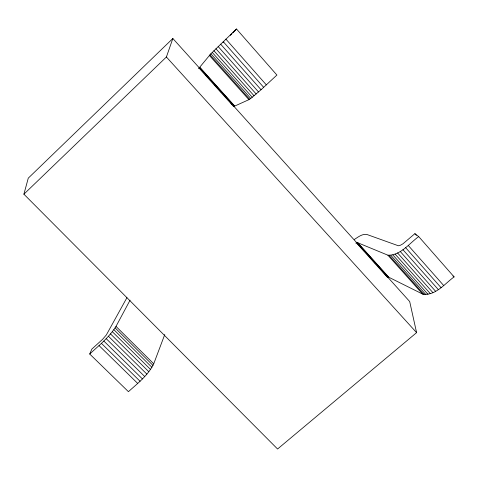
<?xml version="1.0" encoding="UTF-8"?>
<svg xmlns="http://www.w3.org/2000/svg" width="478" height="478" viewBox="0 0 478 478"><rect width="100%" height="100%" fill="white"/><g stroke="black" fill="none" stroke-linecap="round" stroke-linejoin="round"><path stroke-width="0.72" d="M387.7 277.121L409.688 301.54L416.589 332.64L277.575 449.009L23.9 194.193L28.268 178.151L172.851 38.491L199.332 67.906M23.9 194.193L166.404 56.996L172.851 38.491M126.927 297.686L106.325 334.97L102.591 339.308L91.86 349.089L89.715 354.019L128.421 391.673C137.682 383.338 148.174 375.266 153.731 363.782L164.773 334.51M89.715 354.019C99.036 345.451 109.181 337.235 115.999 326.396L130.058 300.196M236.485 28.991L210.87 53.763L199.015 68.079L233.664 106.552L248.907 99.663L250.759 98.45L261.06 89.733L276.911 75.052L236.485 28.991L232.852 32.898M198.549 68.545L199.015 68.079M223.041 42.273L223.847 41.484M230.253 35.378L231.812 33.89M355.793 243.111L356.403 242.866L387.347 277.228L388.769 277.228L422.642 294.084C435.339 296.175 444.994 283.448 454.1 276.905L418.704 236.586L414.898 233.664L402.942 243.81L400.361 245.28L398.377 245.77L366.584 234.369C362.007 233.832 358.028 237.148 354.371 239.442M356.403 242.866L357.723 242.74L387.885 255.186C400.504 255.682 409.455 243.2 418.704 236.586M453.001 276.003L454.1 276.905M101.426 343.371L140.084 381.271M99.042 345.588L137.724 383.446M106.176 338.627L144.714 376.527M103.828 341.029L142.438 378.94M110.472 333.889L148.801 371.699M108.41 336.225L146.854 374.095M115.102 327.89L152.99 365.407M113.86 329.671L151.908 367.301M112.306 331.684L150.498 369.416M115.999 326.396L153.731 363.782M166.404 56.996L416.589 332.64M199.798 67.267L234.567 105.901M357.723 242.74L388.769 277.228M199.649 67.434L234.375 106.014M357.383 242.675L388.393 277.121M199.386 67.709L234.071 106.236M356.941 242.716L387.915 277.121M205.331 74.562L207.327 76.785M208.33 77.89L210.326 80.113M214.825 85.108L215.823 86.219M217.819 88.436L221.32 92.32M227.313 98.982L228.813 100.649M230.312 102.31L232.308 104.533M233.312 105.638L356.224 242.161M357.221 243.272L358.721 244.933M360.717 247.156L364.714 251.595M369.715 257.146L371.711 259.363M372.709 260.474L375.708 263.802M379.209 267.686L380.207 268.797M382.203 271.02L386.702 276.015M210.87 53.763L250.759 98.45M390.849 255.371L425.862 294.603M209.914 54.779L249.636 99.245M389.182 255.461L424.076 294.526M209.352 55.406L248.907 99.663M387.885 255.186L422.642 294.084M215.901 48.732L256.19 94.017M397.571 252.928L432.889 292.626M213.899 50.71L254.075 95.803M395.091 254.093L430.325 293.641M212.208 52.401L252.253 97.291M392.832 254.917L427.965 294.305M220.621 44.137L261.06 89.733M402.924 249.689L438.35 289.626M218.159 46.527L258.538 91.973M400.205 251.446L435.589 291.275M225.873 39.1L266.348 84.893M408.326 245.519L443.769 285.617M223.214 41.64L263.689 87.355M405.655 247.694L441.104 287.726M414.898 233.664L416.368 235.343"/></g></svg>
